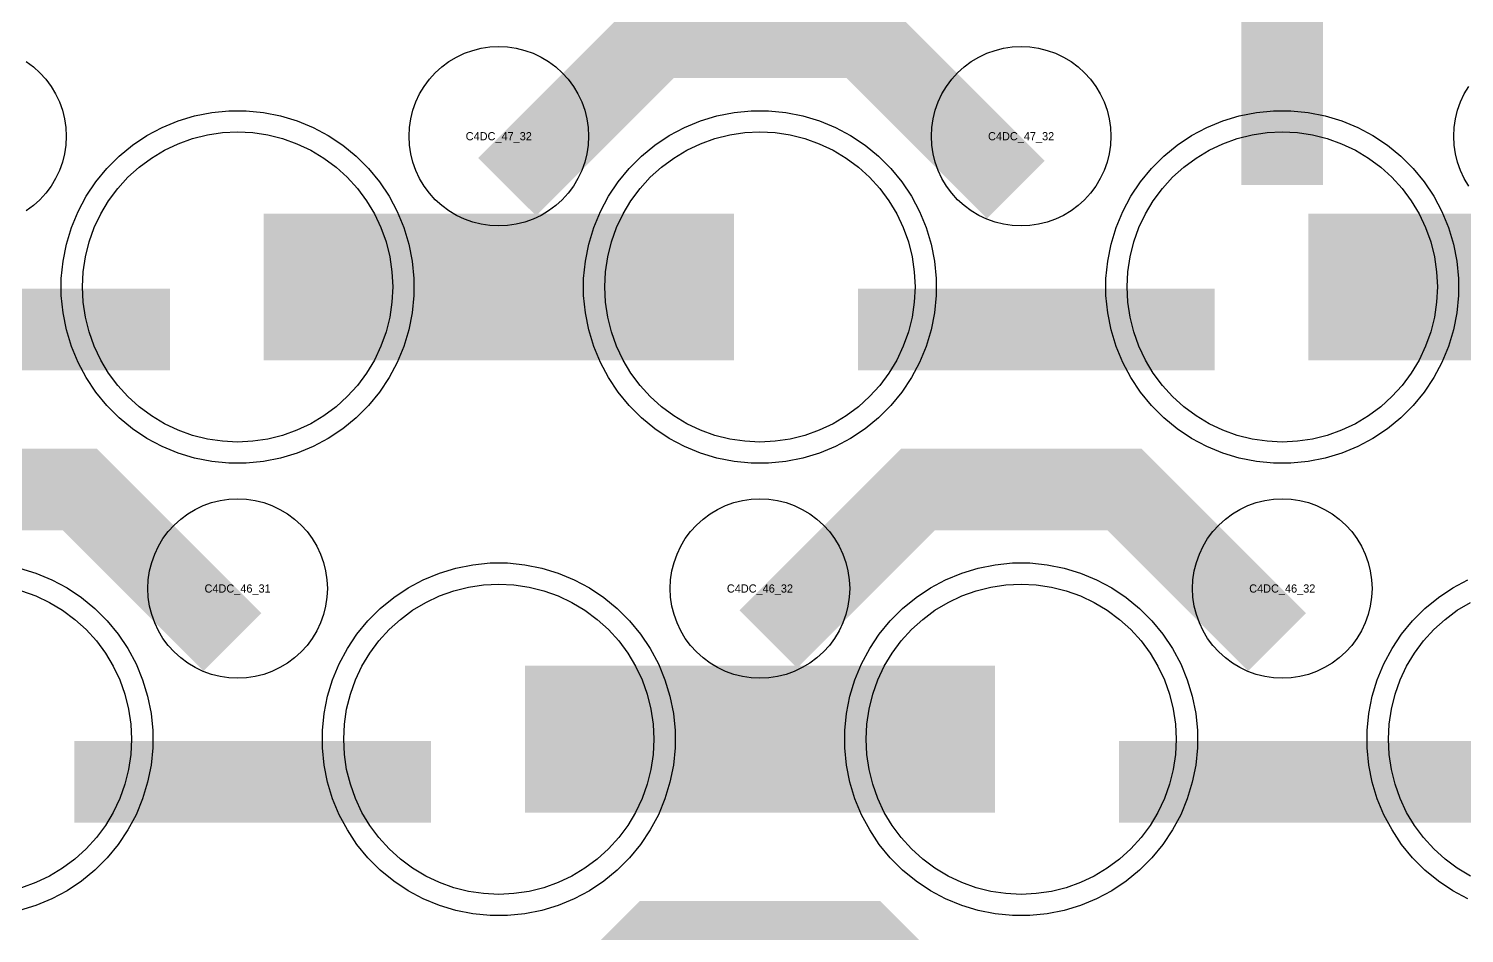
# Model space of a CAD drawing. Extents: x -11880 to 11880, y -14992 to 14992.
# Drawn here: x -1904 to -1464.2, y -8525.1 to -8247.9 of the extents above; entities that cross this region are included whole.
import ezdxf
from ezdxf.enums import TextEntityAlignment as Align

# ---------------------------------------------------------------- set-up
doc = ezdxf.new("R2010")
doc.units = 0
doc.header["$MEASUREMENT"] = 0
for name, color, linetype in [('GDS_775_DT_237', 138, 'CONTINUOUS'), ('RDL1_FS', 34, 'CONTINUOUS'), ('RDL_BS', 160, 'CONTINUOUS')]:
    doc.layers.add(name, color=color, linetype=linetype)

msp = doc.modelspace()

# ---------------------------------------------------------------- linework, layer by layer
at = {"layer": 'RDL1_FS', "color": 240, "true_color": 0xed1f24}
for points in [[(-1840, -8374.564), (-1844.657, -8374.335), (-1849.268, -8373.651), (-1853.791, -8372.519), (-1858.181, -8370.947), (-1862.395, -8368.955), (-1866.395, -8366.557), (-1870.14, -8363.779), (-1873.594, -8360.649), (-1876.724, -8357.195), (-1879.502, -8353.45), (-1881.9, -8349.45), (-1883.892, -8345.236), (-1885.464, -8340.846), (-1886.596, -8336.323), (-1887.28, -8331.712), (-1887.509, -8327.055), (-1887.28, -8322.398), (-1886.596, -8317.787), (-1885.464, -8313.264), (-1883.892, -8308.874), (-1881.9, -8304.66), (-1879.502, -8300.66), (-1876.724, -8296.915), (-1873.594, -8293.461), (-1870.14, -8290.331), (-1866.395, -8287.553), (-1862.395, -8285.155), (-1858.181, -8283.163), (-1853.791, -8281.591), (-1849.268, -8280.459), (-1844.657, -8279.775), (-1840, -8279.546), (-1835.343, -8279.775), (-1830.732, -8280.459), (-1826.209, -8281.591), (-1821.819, -8283.163), (-1817.605, -8285.155), (-1813.605, -8287.553), (-1809.86, -8290.331), (-1806.406, -8293.461), (-1803.276, -8296.915), (-1800.498, -8300.66), (-1798.1, -8304.66), (-1796.108, -8308.874), (-1794.536, -8313.264), (-1793.404, -8317.787), (-1792.72, -8322.398), (-1792.491, -8327.055), (-1792.72, -8331.712), (-1793.404, -8336.323), (-1794.536, -8340.846), (-1796.108, -8345.236), (-1798.1, -8349.45), (-1800.498, -8353.45), (-1803.276, -8357.195), (-1806.406, -8360.649), (-1809.86, -8363.779), (-1813.605, -8366.557), (-1817.605, -8368.955), (-1821.819, -8370.947), (-1826.209, -8372.519), (-1830.732, -8373.651), (-1835.343, -8374.335)], [(-1680, -8374.564), (-1684.657, -8374.335), (-1689.268, -8373.651), (-1693.791, -8372.519), (-1698.181, -8370.947), (-1702.395, -8368.955), (-1706.395, -8366.557), (-1710.14, -8363.779), (-1713.594, -8360.649), (-1716.724, -8357.195), (-1719.502, -8353.45), (-1721.9, -8349.45), (-1723.892, -8345.236), (-1725.464, -8340.846), (-1726.596, -8336.323), (-1727.28, -8331.712), (-1727.509, -8327.055), (-1727.28, -8322.398), (-1726.596, -8317.787), (-1725.464, -8313.264), (-1723.892, -8308.874), (-1721.9, -8304.66), (-1719.502, -8300.66), (-1716.724, -8296.915), (-1713.594, -8293.461), (-1710.14, -8290.331), (-1706.395, -8287.553), (-1702.395, -8285.155), (-1698.181, -8283.163), (-1693.791, -8281.591), (-1689.268, -8280.459), (-1684.657, -8279.775), (-1680, -8279.546), (-1675.343, -8279.775), (-1670.732, -8280.459), (-1666.209, -8281.591), (-1661.819, -8283.163), (-1657.605, -8285.155), (-1653.605, -8287.553), (-1649.86, -8290.331), (-1646.406, -8293.461), (-1643.276, -8296.915), (-1640.498, -8300.66), (-1638.1, -8304.66), (-1636.108, -8308.874), (-1634.536, -8313.264), (-1633.404, -8317.787), (-1632.72, -8322.398), (-1632.491, -8327.055), (-1632.72, -8331.712), (-1633.404, -8336.323), (-1634.536, -8340.846), (-1636.108, -8345.236), (-1638.1, -8349.45), (-1640.498, -8353.45), (-1643.276, -8357.195), (-1646.406, -8360.649), (-1649.86, -8363.779), (-1653.605, -8366.557), (-1657.605, -8368.955), (-1661.819, -8370.947), (-1666.209, -8372.519), (-1670.732, -8373.651), (-1675.343, -8374.335)], [(-1520, -8374.564), (-1524.657, -8374.335), (-1529.268, -8373.651), (-1533.791, -8372.519), (-1538.181, -8370.947), (-1542.395, -8368.955), (-1546.395, -8366.557), (-1550.14, -8363.779), (-1553.594, -8360.649), (-1556.724, -8357.195), (-1559.502, -8353.45), (-1561.9, -8349.45), (-1563.892, -8345.236), (-1565.464, -8340.846), (-1566.596, -8336.323), (-1567.28, -8331.712), (-1567.509, -8327.055), (-1567.28, -8322.398), (-1566.596, -8317.787), (-1565.464, -8313.264), (-1563.892, -8308.874), (-1561.9, -8304.66), (-1559.502, -8300.66), (-1556.724, -8296.915), (-1553.594, -8293.461), (-1550.14, -8290.331), (-1546.395, -8287.553), (-1542.395, -8285.155), (-1538.181, -8283.163), (-1533.791, -8281.591), (-1529.268, -8280.459), (-1524.657, -8279.775), (-1520, -8279.546), (-1515.343, -8279.775), (-1510.732, -8280.459), (-1506.209, -8281.591), (-1501.819, -8283.163), (-1497.605, -8285.155), (-1493.605, -8287.553), (-1489.86, -8290.331), (-1486.406, -8293.461), (-1483.276, -8296.915), (-1480.498, -8300.66), (-1478.1, -8304.66), (-1476.108, -8308.874), (-1474.536, -8313.264), (-1473.404, -8317.787), (-1472.72, -8322.398), (-1472.491, -8327.055), (-1472.72, -8331.712), (-1473.404, -8336.323), (-1474.536, -8340.846), (-1476.108, -8345.236), (-1478.1, -8349.45), (-1480.498, -8353.45), (-1483.276, -8357.195), (-1486.406, -8360.649), (-1489.86, -8363.779), (-1493.605, -8366.557), (-1497.605, -8368.955), (-1501.819, -8370.947), (-1506.209, -8372.519), (-1510.732, -8373.651), (-1515.343, -8374.335)]]:
    msp.add_lwpolyline(points, close=True, dxfattribs=at)
for points in [[(-1831.998, -8327.055, 45, 45, 0), (-1759.998, -8327.055, 45, 45, 0)], [(-1759.998, -8327.055, 45, 45, 0), (-1687.998, -8327.055, 45, 45, 0)], [(-1511.998, -8327.055, 45, 45, 0), (-1439.998, -8327.055, 45, 45, 0)]]:
    msp.add_lwpolyline(points, format="xyseb", dxfattribs=at)
at = {"layer": 'RDL1_FS'}
for points in [[(-1906.209, -8420.151), (-1901.819, -8421.723), (-1897.605, -8423.715), (-1893.605, -8426.113), (-1889.86, -8428.891), (-1886.406, -8432.021), (-1883.276, -8435.475), (-1880.498, -8439.22), (-1878.1, -8443.22), (-1876.108, -8447.434), (-1874.536, -8451.824), (-1873.404, -8456.347), (-1872.72, -8460.958), (-1872.491, -8465.615), (-1872.72, -8470.272), (-1873.404, -8474.883), (-1874.536, -8479.406), (-1876.108, -8483.796), (-1878.1, -8488.01), (-1880.498, -8492.01), (-1883.276, -8495.755), (-1886.406, -8499.209), (-1889.86, -8502.339), (-1893.605, -8505.117), (-1897.605, -8507.515), (-1901.819, -8509.507), (-1906.209, -8511.079)], [(-1462.395, -8507.515), (-1466.395, -8505.117), (-1470.14, -8502.339), (-1473.594, -8499.209), (-1476.724, -8495.755), (-1479.502, -8492.01), (-1481.9, -8488.01), (-1483.892, -8483.796), (-1485.464, -8479.406), (-1486.596, -8474.883), (-1487.28, -8470.272), (-1487.509, -8465.615), (-1487.28, -8460.958), (-1486.596, -8456.347), (-1485.464, -8451.824), (-1483.892, -8447.434), (-1481.9, -8443.22), (-1479.502, -8439.22), (-1476.724, -8435.475), (-1473.594, -8432.021), (-1470.14, -8428.891), (-1466.395, -8426.113), (-1462.395, -8423.715)]]:
    msp.add_lwpolyline(points, dxfattribs=at)
for points in [[(-1760, -8513.124), (-1764.657, -8512.895), (-1769.268, -8512.211), (-1773.791, -8511.079), (-1778.181, -8509.507), (-1782.395, -8507.515), (-1786.395, -8505.117), (-1790.14, -8502.339), (-1793.594, -8499.209), (-1796.724, -8495.755), (-1799.502, -8492.01), (-1801.9, -8488.01), (-1803.892, -8483.796), (-1805.464, -8479.406), (-1806.596, -8474.883), (-1807.28, -8470.272), (-1807.509, -8465.615), (-1807.28, -8460.958), (-1806.596, -8456.347), (-1805.464, -8451.824), (-1803.892, -8447.434), (-1801.9, -8443.22), (-1799.502, -8439.22), (-1796.724, -8435.475), (-1793.594, -8432.021), (-1790.14, -8428.891), (-1786.395, -8426.113), (-1782.395, -8423.715), (-1778.181, -8421.723), (-1773.791, -8420.151), (-1769.268, -8419.019), (-1764.657, -8418.335), (-1760, -8418.106), (-1755.343, -8418.335), (-1750.732, -8419.019), (-1746.209, -8420.151), (-1741.819, -8421.723), (-1737.605, -8423.715), (-1733.605, -8426.113), (-1729.86, -8428.891), (-1726.406, -8432.021), (-1723.276, -8435.475), (-1720.498, -8439.22), (-1718.1, -8443.22), (-1716.108, -8447.434), (-1714.536, -8451.824), (-1713.404, -8456.347), (-1712.72, -8460.958), (-1712.491, -8465.615), (-1712.72, -8470.272), (-1713.404, -8474.883), (-1714.536, -8479.406), (-1716.108, -8483.796), (-1718.1, -8488.01), (-1720.498, -8492.01), (-1723.276, -8495.755), (-1726.406, -8499.209), (-1729.86, -8502.339), (-1733.605, -8505.117), (-1737.605, -8507.515), (-1741.819, -8509.507), (-1746.209, -8511.079), (-1750.732, -8512.211), (-1755.343, -8512.895)], [(-1600, -8513.124), (-1604.657, -8512.895), (-1609.268, -8512.211), (-1613.791, -8511.079), (-1618.181, -8509.507), (-1622.395, -8507.515), (-1626.395, -8505.117), (-1630.14, -8502.339), (-1633.594, -8499.209), (-1636.724, -8495.755), (-1639.502, -8492.01), (-1641.9, -8488.01), (-1643.892, -8483.796), (-1645.464, -8479.406), (-1646.596, -8474.883), (-1647.28, -8470.272), (-1647.509, -8465.615), (-1647.28, -8460.958), (-1646.596, -8456.347), (-1645.464, -8451.824), (-1643.892, -8447.434), (-1641.9, -8443.22), (-1639.502, -8439.22), (-1636.724, -8435.475), (-1633.594, -8432.021), (-1630.14, -8428.891), (-1626.395, -8426.113), (-1622.395, -8423.715), (-1618.181, -8421.723), (-1613.791, -8420.151), (-1609.268, -8419.019), (-1604.657, -8418.335), (-1600, -8418.106), (-1595.343, -8418.335), (-1590.732, -8419.019), (-1586.209, -8420.151), (-1581.819, -8421.723), (-1577.605, -8423.715), (-1573.605, -8426.113), (-1569.86, -8428.891), (-1566.406, -8432.021), (-1563.276, -8435.475), (-1560.498, -8439.22), (-1558.1, -8443.22), (-1556.108, -8447.434), (-1554.536, -8451.824), (-1553.404, -8456.347), (-1552.72, -8460.958), (-1552.491, -8465.615), (-1552.72, -8470.272), (-1553.404, -8474.883), (-1554.536, -8479.406), (-1556.108, -8483.796), (-1558.1, -8488.01), (-1560.498, -8492.01), (-1563.276, -8495.755), (-1566.406, -8499.209), (-1569.86, -8502.339), (-1573.605, -8505.117), (-1577.605, -8507.515), (-1581.819, -8509.507), (-1586.209, -8511.079), (-1590.732, -8512.211), (-1595.343, -8512.895)]]:
    msp.add_lwpolyline(points, close=True, dxfattribs=at)
for points in [[(-1751.998, -8465.615, 45, 45, 0), (-1679.998, -8465.615, 45, 45, 0)], [(-1679.998, -8465.615, 45, 45, 0), (-1607.998, -8465.615, 45, 45, 0)]]:
    msp.add_lwpolyline(points, format="xyseb", dxfattribs=at)
at = {"layer": 'RDL_BS', "color": 240, "true_color": 0xed1f24}
for points in [[(-1520, -8295.775, 25, 25, 0), (-1520, -8188.998, 25, 25, 0)], [(-1969.984, -8340.068, 25, 25, 0), (-1860.719, -8340.068, 25, 25, 0)], [(-1649.984, -8340.068, 25, 25, 0), (-1540.719, -8340.068, 25, 25, 0)]]:
    msp.add_lwpolyline(points, format="xyseb", dxfattribs=at)
at = {"layer": 'RDL_BS'}
for points in [[(-1520, -8219.467, 25, 25, 0), (-1520, -8265.087, 25, 25, 0)], [(-1757.438, -8296.369, 25, 25, 0), (-1711.623, -8250.554, 25, 25, 0), (-1678.07, -8250.554, 25, 25, 0)], [(-1601.599, -8297.268, 25, 25, 0), (-1648.313, -8250.554, 25, 25, 0), (-1678.071, -8250.554, 25, 25, 0)], [(-1841.599, -8435.828, 25, 25, 0), (-1888.313, -8389.114, 25, 25, 0), (-1918.071, -8389.114, 25, 25, 0)], [(-1677.438, -8434.929, 25, 25, 0), (-1631.623, -8389.114, 25, 25, 0), (-1598.07, -8389.114, 25, 25, 0)], [(-1521.599, -8435.828, 25, 25, 0), (-1568.313, -8389.114, 25, 25, 0), (-1598.071, -8389.114, 25, 25, 0)], [(-1889.984, -8478.628, 25, 25, 0), (-1780.719, -8478.628, 25, 25, 0)], [(-1569.984, -8478.628, 25, 25, 0), (-1460.719, -8478.628, 25, 25, 0)], [(-1757.438, -8573.494, 25, 25, 0), (-1711.623, -8527.679, 25, 25, 0), (-1678.07, -8527.679, 25, 25, 0)], [(-1601.599, -8574.393, 25, 25, 0), (-1648.313, -8527.679, 25, 25, 0), (-1678.071, -8527.679, 25, 25, 0)]]:
    msp.add_lwpolyline(points, format="xyseb", dxfattribs=at)
for points in [[(-1760, -8308.361), (-1762.693, -8308.229), (-1765.365, -8307.833), (-1767.984, -8307.176), (-1770.519, -8306.269), (-1772.956, -8305.117), (-1775.28, -8303.724), (-1777.443, -8302.121), (-1779.442, -8300.309), (-1781.254, -8298.31), (-1782.857, -8296.147), (-1784.25, -8293.823), (-1785.402, -8291.386), (-1786.309, -8288.851), (-1786.966, -8286.232), (-1787.362, -8283.56), (-1787.494, -8280.867), (-1787.362, -8278.174), (-1786.966, -8275.502), (-1786.309, -8272.883), (-1785.402, -8270.348), (-1784.25, -8267.911), (-1782.857, -8265.587), (-1781.254, -8263.424), (-1779.442, -8261.425), (-1777.443, -8259.613), (-1775.28, -8258.01), (-1772.956, -8256.617), (-1770.519, -8255.465), (-1767.984, -8254.558), (-1765.365, -8253.901), (-1762.693, -8253.505), (-1760, -8253.373), (-1757.307, -8253.505), (-1754.635, -8253.901), (-1752.016, -8254.558), (-1749.481, -8255.465), (-1747.044, -8256.617), (-1744.72, -8258.01), (-1742.557, -8259.613), (-1740.558, -8261.425), (-1738.746, -8263.424), (-1737.143, -8265.587), (-1735.75, -8267.911), (-1734.598, -8270.348), (-1733.691, -8272.883), (-1733.034, -8275.502), (-1732.638, -8278.174), (-1732.506, -8280.867), (-1732.638, -8283.56), (-1733.034, -8286.232), (-1733.691, -8288.851), (-1734.598, -8291.386), (-1735.75, -8293.823), (-1737.143, -8296.147), (-1738.746, -8298.31), (-1740.558, -8300.309), (-1742.557, -8302.121), (-1744.72, -8303.724), (-1747.044, -8305.117), (-1749.481, -8306.269), (-1752.016, -8307.176), (-1754.635, -8307.833), (-1757.307, -8308.229)], [(-1600, -8308.361), (-1602.693, -8308.229), (-1605.365, -8307.833), (-1607.984, -8307.176), (-1610.519, -8306.269), (-1612.956, -8305.117), (-1615.28, -8303.724), (-1617.443, -8302.121), (-1619.442, -8300.309), (-1621.254, -8298.31), (-1622.857, -8296.147), (-1624.25, -8293.823), (-1625.402, -8291.386), (-1626.309, -8288.851), (-1626.966, -8286.232), (-1627.362, -8283.56), (-1627.494, -8280.867), (-1627.362, -8278.174), (-1626.966, -8275.502), (-1626.309, -8272.883), (-1625.402, -8270.348), (-1624.25, -8267.911), (-1622.857, -8265.587), (-1621.254, -8263.424), (-1619.442, -8261.425), (-1617.443, -8259.613), (-1615.28, -8258.01), (-1612.956, -8256.617), (-1610.519, -8255.465), (-1607.984, -8254.558), (-1605.365, -8253.901), (-1602.693, -8253.505), (-1600, -8253.373), (-1597.307, -8253.505), (-1594.635, -8253.901), (-1592.016, -8254.558), (-1589.481, -8255.465), (-1587.044, -8256.617), (-1584.72, -8258.01), (-1582.557, -8259.613), (-1580.558, -8261.425), (-1578.746, -8263.424), (-1577.143, -8265.587), (-1575.75, -8267.911), (-1574.598, -8270.348), (-1573.691, -8272.883), (-1573.034, -8275.502), (-1572.638, -8278.174), (-1572.506, -8280.867), (-1572.638, -8283.56), (-1573.034, -8286.232), (-1573.691, -8288.851), (-1574.598, -8291.386), (-1575.75, -8293.823), (-1577.143, -8296.147), (-1578.746, -8298.31), (-1580.558, -8300.309), (-1582.557, -8302.121), (-1584.72, -8303.724), (-1587.044, -8305.117), (-1589.481, -8306.269), (-1592.016, -8307.176), (-1594.635, -8307.833), (-1597.307, -8308.229)], [(-1840, -8446.921), (-1842.693, -8446.789), (-1845.365, -8446.393), (-1847.984, -8445.736), (-1850.519, -8444.829), (-1852.956, -8443.677), (-1855.28, -8442.284), (-1857.443, -8440.681), (-1859.442, -8438.869), (-1861.254, -8436.87), (-1862.857, -8434.707), (-1864.25, -8432.383), (-1865.402, -8429.946), (-1866.309, -8427.411), (-1866.966, -8424.792), (-1867.362, -8422.12), (-1867.494, -8419.427), (-1867.362, -8416.734), (-1866.966, -8414.062), (-1866.309, -8411.443), (-1865.402, -8408.908), (-1864.25, -8406.471), (-1862.857, -8404.147), (-1861.254, -8401.984), (-1859.442, -8399.985), (-1857.443, -8398.173), (-1855.28, -8396.57), (-1852.956, -8395.177), (-1850.519, -8394.025), (-1847.984, -8393.118), (-1845.365, -8392.461), (-1842.693, -8392.065), (-1840, -8391.933), (-1837.307, -8392.065), (-1834.635, -8392.461), (-1832.016, -8393.118), (-1829.481, -8394.025), (-1827.044, -8395.177), (-1824.72, -8396.57), (-1822.557, -8398.173), (-1820.558, -8399.985), (-1818.746, -8401.984), (-1817.143, -8404.147), (-1815.75, -8406.471), (-1814.598, -8408.908), (-1813.691, -8411.443), (-1813.034, -8414.062), (-1812.638, -8416.734), (-1812.506, -8419.427), (-1812.638, -8422.12), (-1813.034, -8424.792), (-1813.691, -8427.411), (-1814.598, -8429.946), (-1815.75, -8432.383), (-1817.143, -8434.707), (-1818.746, -8436.87), (-1820.558, -8438.869), (-1822.557, -8440.681), (-1824.72, -8442.284), (-1827.044, -8443.677), (-1829.481, -8444.829), (-1832.016, -8445.736), (-1834.635, -8446.393), (-1837.307, -8446.789)], [(-1680, -8446.921), (-1682.693, -8446.789), (-1685.365, -8446.393), (-1687.984, -8445.736), (-1690.519, -8444.829), (-1692.956, -8443.677), (-1695.28, -8442.284), (-1697.443, -8440.681), (-1699.442, -8438.869), (-1701.254, -8436.87), (-1702.857, -8434.707), (-1704.25, -8432.383), (-1705.402, -8429.946), (-1706.309, -8427.411), (-1706.966, -8424.792), (-1707.362, -8422.12), (-1707.494, -8419.427), (-1707.362, -8416.734), (-1706.966, -8414.062), (-1706.309, -8411.443), (-1705.402, -8408.908), (-1704.25, -8406.471), (-1702.857, -8404.147), (-1701.254, -8401.984), (-1699.442, -8399.985), (-1697.443, -8398.173), (-1695.28, -8396.57), (-1692.956, -8395.177), (-1690.519, -8394.025), (-1687.984, -8393.118), (-1685.365, -8392.461), (-1682.693, -8392.065), (-1680, -8391.933), (-1677.307, -8392.065), (-1674.635, -8392.461), (-1672.016, -8393.118), (-1669.481, -8394.025), (-1667.044, -8395.177), (-1664.72, -8396.57), (-1662.557, -8398.173), (-1660.558, -8399.985), (-1658.746, -8401.984), (-1657.143, -8404.147), (-1655.75, -8406.471), (-1654.598, -8408.908), (-1653.691, -8411.443), (-1653.034, -8414.062), (-1652.638, -8416.734), (-1652.506, -8419.427), (-1652.638, -8422.12), (-1653.034, -8424.792), (-1653.691, -8427.411), (-1654.598, -8429.946), (-1655.75, -8432.383), (-1657.143, -8434.707), (-1658.746, -8436.87), (-1660.558, -8438.869), (-1662.557, -8440.681), (-1664.72, -8442.284), (-1667.044, -8443.677), (-1669.481, -8444.829), (-1672.016, -8445.736), (-1674.635, -8446.393), (-1677.307, -8446.789)], [(-1520, -8446.921), (-1522.693, -8446.789), (-1525.365, -8446.393), (-1527.984, -8445.736), (-1530.519, -8444.829), (-1532.956, -8443.677), (-1535.28, -8442.284), (-1537.443, -8440.681), (-1539.442, -8438.869), (-1541.254, -8436.87), (-1542.857, -8434.707), (-1544.25, -8432.383), (-1545.402, -8429.946), (-1546.309, -8427.411), (-1546.966, -8424.792), (-1547.362, -8422.12), (-1547.494, -8419.427), (-1547.362, -8416.734), (-1546.966, -8414.062), (-1546.309, -8411.443), (-1545.402, -8408.908), (-1544.25, -8406.471), (-1542.857, -8404.147), (-1541.254, -8401.984), (-1539.442, -8399.985), (-1537.443, -8398.173), (-1535.28, -8396.57), (-1532.956, -8395.177), (-1530.519, -8394.025), (-1527.984, -8393.118), (-1525.365, -8392.461), (-1522.693, -8392.065), (-1520, -8391.933), (-1517.307, -8392.065), (-1514.635, -8392.461), (-1512.016, -8393.118), (-1509.481, -8394.025), (-1507.044, -8395.177), (-1504.72, -8396.57), (-1502.557, -8398.173), (-1500.558, -8399.985), (-1498.746, -8401.984), (-1497.143, -8404.147), (-1495.75, -8406.471), (-1494.598, -8408.908), (-1493.691, -8411.443), (-1493.034, -8414.062), (-1492.638, -8416.734), (-1492.506, -8419.427), (-1492.638, -8422.12), (-1493.034, -8424.792), (-1493.691, -8427.411), (-1494.598, -8429.946), (-1495.75, -8432.383), (-1497.143, -8434.707), (-1498.746, -8436.87), (-1500.558, -8438.869), (-1502.557, -8440.681), (-1504.72, -8442.284), (-1507.044, -8443.677), (-1509.481, -8444.829), (-1512.016, -8445.736), (-1514.635, -8446.393), (-1517.307, -8446.789)], [(-1762.644, -8519.615), (-1767.938, -8519.098), (-1773.165, -8518.052), (-1778.205, -8516.521), (-1783.115, -8514.49), (-1787.777, -8511.998), (-1792.191, -8509.051), (-1796.292, -8505.689), (-1800.074, -8501.907), (-1803.436, -8497.806), (-1806.383, -8493.392), (-1808.875, -8488.73), (-1810.906, -8483.82), (-1812.437, -8478.78), (-1813.483, -8473.553), (-1814, -8468.259), (-1814, -8462.971), (-1813.483, -8457.677), (-1812.437, -8452.45), (-1810.906, -8447.41), (-1808.875, -8442.5), (-1806.383, -8437.838), (-1803.436, -8433.424), (-1800.074, -8429.323), (-1796.292, -8425.541), (-1792.191, -8422.179), (-1787.777, -8419.232), (-1783.115, -8416.74), (-1778.205, -8414.709), (-1773.165, -8413.178), (-1767.938, -8412.132), (-1762.644, -8411.615), (-1757.356, -8411.615), (-1752.062, -8412.132), (-1746.835, -8413.178), (-1741.795, -8414.709), (-1736.885, -8416.74), (-1732.223, -8419.232), (-1727.809, -8422.179), (-1723.708, -8425.541), (-1719.926, -8429.323), (-1716.564, -8433.424), (-1713.617, -8437.838), (-1711.125, -8442.5), (-1709.094, -8447.41), (-1707.563, -8452.45), (-1706.517, -8457.677), (-1706, -8462.971), (-1706, -8468.259), (-1706.517, -8473.553), (-1707.563, -8478.78), (-1709.094, -8483.82), (-1711.125, -8488.73), (-1713.617, -8493.392), (-1716.564, -8497.806), (-1719.926, -8501.907), (-1723.708, -8505.689), (-1727.809, -8509.051), (-1732.223, -8511.998), (-1736.885, -8514.49), (-1741.795, -8516.521), (-1746.835, -8518.052), (-1752.062, -8519.098), (-1757.356, -8519.615)], [(-1602.644, -8519.615), (-1607.938, -8519.098), (-1613.165, -8518.052), (-1618.205, -8516.521), (-1623.115, -8514.49), (-1627.777, -8511.998), (-1632.191, -8509.051), (-1636.292, -8505.689), (-1640.074, -8501.907), (-1643.436, -8497.806), (-1646.383, -8493.392), (-1648.875, -8488.73), (-1650.906, -8483.82), (-1652.437, -8478.78), (-1653.483, -8473.553), (-1654, -8468.259), (-1654, -8462.971), (-1653.483, -8457.677), (-1652.437, -8452.45), (-1650.906, -8447.41), (-1648.875, -8442.5), (-1646.383, -8437.838), (-1643.436, -8433.424), (-1640.074, -8429.323), (-1636.292, -8425.541), (-1632.191, -8422.179), (-1627.777, -8419.232), (-1623.115, -8416.74), (-1618.205, -8414.709), (-1613.165, -8413.178), (-1607.938, -8412.132), (-1602.644, -8411.615), (-1597.356, -8411.615), (-1592.062, -8412.132), (-1586.835, -8413.178), (-1581.795, -8414.709), (-1576.885, -8416.74), (-1572.223, -8419.232), (-1567.809, -8422.179), (-1563.708, -8425.541), (-1559.926, -8429.323), (-1556.564, -8433.424), (-1553.617, -8437.838), (-1551.125, -8442.5), (-1549.094, -8447.41), (-1547.563, -8452.45), (-1546.517, -8457.677), (-1546, -8462.971), (-1546, -8468.259), (-1546.517, -8473.553), (-1547.563, -8478.78), (-1549.094, -8483.82), (-1551.125, -8488.73), (-1553.617, -8493.392), (-1556.564, -8497.806), (-1559.926, -8501.907), (-1563.708, -8505.689), (-1567.809, -8509.051), (-1572.223, -8511.998), (-1576.885, -8514.49), (-1581.795, -8516.521), (-1586.835, -8518.052), (-1592.062, -8519.098), (-1597.356, -8519.615)]]:
    msp.add_lwpolyline(points, close=True, dxfattribs=at)
for points in [[(-1904.72, -8258.01), (-1902.557, -8259.613), (-1900.558, -8261.425), (-1898.746, -8263.424), (-1897.143, -8265.587), (-1895.75, -8267.911), (-1894.598, -8270.348), (-1893.691, -8272.883), (-1893.034, -8275.502), (-1892.638, -8278.174), (-1892.506, -8280.867), (-1892.638, -8283.56), (-1893.034, -8286.232), (-1893.691, -8288.851), (-1894.598, -8291.386), (-1895.75, -8293.823), (-1897.143, -8296.147), (-1898.746, -8298.31), (-1900.558, -8300.309), (-1902.557, -8302.121), (-1904.72, -8303.724)], [(-1462.857, -8296.147), (-1464.25, -8293.823), (-1465.402, -8291.386), (-1466.309, -8288.851), (-1466.966, -8286.232), (-1467.362, -8283.56), (-1467.494, -8280.867), (-1467.362, -8278.174), (-1466.966, -8275.502), (-1466.309, -8272.883), (-1465.402, -8270.348), (-1464.25, -8267.911), (-1462.857, -8265.587)], [(-1906.835, -8413.178), (-1901.795, -8414.709), (-1896.885, -8416.74), (-1892.223, -8419.232), (-1887.809, -8422.179), (-1883.708, -8425.541), (-1879.926, -8429.323), (-1876.564, -8433.424), (-1873.617, -8437.838), (-1871.125, -8442.5), (-1869.094, -8447.41), (-1867.563, -8452.45), (-1866.517, -8457.677), (-1866, -8462.971), (-1866, -8468.259), (-1866.517, -8473.553), (-1867.563, -8478.78), (-1869.094, -8483.82), (-1871.125, -8488.73), (-1873.617, -8493.392), (-1876.564, -8497.806), (-1879.926, -8501.907), (-1883.708, -8505.689), (-1887.809, -8509.051), (-1892.223, -8511.998), (-1896.885, -8514.49), (-1901.795, -8516.521), (-1906.835, -8518.052)], [(-1463.115, -8514.49), (-1467.777, -8511.998), (-1472.191, -8509.051), (-1476.292, -8505.689), (-1480.074, -8501.907), (-1483.436, -8497.806), (-1486.383, -8493.392), (-1488.875, -8488.73), (-1490.906, -8483.82), (-1492.437, -8478.78), (-1493.483, -8473.553), (-1494, -8468.259), (-1494, -8462.971), (-1493.483, -8457.677), (-1492.437, -8452.45), (-1490.906, -8447.41), (-1488.875, -8442.5), (-1486.383, -8437.838), (-1483.436, -8433.424), (-1480.074, -8429.323), (-1476.292, -8425.541), (-1472.191, -8422.179), (-1467.777, -8419.232), (-1463.115, -8416.74)]]:
    msp.add_lwpolyline(points, dxfattribs=at)
at = {"layer": 'RDL_BS', "color": 240, "true_color": 0xed1f24}
for points in [[(-1842.644, -8381.055), (-1847.938, -8380.538), (-1853.165, -8379.492), (-1858.205, -8377.961), (-1863.115, -8375.93), (-1867.777, -8373.438), (-1872.191, -8370.491), (-1876.292, -8367.129), (-1880.074, -8363.347), (-1883.436, -8359.246), (-1886.383, -8354.832), (-1888.875, -8350.17), (-1890.906, -8345.26), (-1892.437, -8340.22), (-1893.483, -8334.993), (-1894, -8329.699), (-1894, -8324.411), (-1893.483, -8319.117), (-1892.437, -8313.89), (-1890.906, -8308.85), (-1888.875, -8303.94), (-1886.383, -8299.278), (-1883.436, -8294.864), (-1880.074, -8290.763), (-1876.292, -8286.981), (-1872.191, -8283.619), (-1867.777, -8280.672), (-1863.115, -8278.18), (-1858.205, -8276.149), (-1853.165, -8274.618), (-1847.938, -8273.572), (-1842.644, -8273.055), (-1837.356, -8273.055), (-1832.062, -8273.572), (-1826.835, -8274.618), (-1821.795, -8276.149), (-1816.885, -8278.18), (-1812.223, -8280.672), (-1807.809, -8283.619), (-1803.708, -8286.981), (-1799.926, -8290.763), (-1796.564, -8294.864), (-1793.617, -8299.278), (-1791.125, -8303.94), (-1789.094, -8308.85), (-1787.563, -8313.89), (-1786.517, -8319.117), (-1786, -8324.411), (-1786, -8329.699), (-1786.517, -8334.993), (-1787.563, -8340.22), (-1789.094, -8345.26), (-1791.125, -8350.17), (-1793.617, -8354.832), (-1796.564, -8359.246), (-1799.926, -8363.347), (-1803.708, -8367.129), (-1807.809, -8370.491), (-1812.223, -8373.438), (-1816.885, -8375.93), (-1821.795, -8377.961), (-1826.835, -8379.492), (-1832.062, -8380.538), (-1837.356, -8381.055)], [(-1682.644, -8381.055), (-1687.938, -8380.538), (-1693.165, -8379.492), (-1698.205, -8377.961), (-1703.115, -8375.93), (-1707.777, -8373.438), (-1712.191, -8370.491), (-1716.292, -8367.129), (-1720.074, -8363.347), (-1723.436, -8359.246), (-1726.383, -8354.832), (-1728.875, -8350.17), (-1730.906, -8345.26), (-1732.437, -8340.22), (-1733.483, -8334.993), (-1734, -8329.699), (-1734, -8324.411), (-1733.483, -8319.117), (-1732.437, -8313.89), (-1730.906, -8308.85), (-1728.875, -8303.94), (-1726.383, -8299.278), (-1723.436, -8294.864), (-1720.074, -8290.763), (-1716.292, -8286.981), (-1712.191, -8283.619), (-1707.777, -8280.672), (-1703.115, -8278.18), (-1698.205, -8276.149), (-1693.165, -8274.618), (-1687.938, -8273.572), (-1682.644, -8273.055), (-1677.356, -8273.055), (-1672.062, -8273.572), (-1666.835, -8274.618), (-1661.795, -8276.149), (-1656.885, -8278.18), (-1652.223, -8280.672), (-1647.809, -8283.619), (-1643.708, -8286.981), (-1639.926, -8290.763), (-1636.564, -8294.864), (-1633.617, -8299.278), (-1631.125, -8303.94), (-1629.094, -8308.85), (-1627.563, -8313.89), (-1626.517, -8319.117), (-1626, -8324.411), (-1626, -8329.699), (-1626.517, -8334.993), (-1627.563, -8340.22), (-1629.094, -8345.26), (-1631.125, -8350.17), (-1633.617, -8354.832), (-1636.564, -8359.246), (-1639.926, -8363.347), (-1643.708, -8367.129), (-1647.809, -8370.491), (-1652.223, -8373.438), (-1656.885, -8375.93), (-1661.795, -8377.961), (-1666.835, -8379.492), (-1672.062, -8380.538), (-1677.356, -8381.055)], [(-1522.644, -8381.055), (-1527.938, -8380.538), (-1533.165, -8379.492), (-1538.205, -8377.961), (-1543.115, -8375.93), (-1547.777, -8373.438), (-1552.191, -8370.491), (-1556.292, -8367.129), (-1560.074, -8363.347), (-1563.436, -8359.246), (-1566.383, -8354.832), (-1568.875, -8350.17), (-1570.906, -8345.26), (-1572.437, -8340.22), (-1573.483, -8334.993), (-1574, -8329.699), (-1574, -8324.411), (-1573.483, -8319.117), (-1572.437, -8313.89), (-1570.906, -8308.85), (-1568.875, -8303.94), (-1566.383, -8299.278), (-1563.436, -8294.864), (-1560.074, -8290.763), (-1556.292, -8286.981), (-1552.191, -8283.619), (-1547.777, -8280.672), (-1543.115, -8278.18), (-1538.205, -8276.149), (-1533.165, -8274.618), (-1527.938, -8273.572), (-1522.644, -8273.055), (-1517.356, -8273.055), (-1512.062, -8273.572), (-1506.835, -8274.618), (-1501.795, -8276.149), (-1496.885, -8278.18), (-1492.223, -8280.672), (-1487.809, -8283.619), (-1483.708, -8286.981), (-1479.926, -8290.763), (-1476.564, -8294.864), (-1473.617, -8299.278), (-1471.125, -8303.94), (-1469.094, -8308.85), (-1467.563, -8313.89), (-1466.517, -8319.117), (-1466, -8324.411), (-1466, -8329.699), (-1466.517, -8334.993), (-1467.563, -8340.22), (-1469.094, -8345.26), (-1471.125, -8350.17), (-1473.617, -8354.832), (-1476.564, -8359.246), (-1479.926, -8363.347), (-1483.708, -8367.129), (-1487.809, -8370.491), (-1492.223, -8373.438), (-1496.885, -8375.93), (-1501.795, -8377.961), (-1506.835, -8379.492), (-1512.062, -8380.538), (-1517.356, -8381.055)]]:
    msp.add_lwpolyline(points, close=True, dxfattribs=at)

# ---------------------------------------------------------------- texts
at = {"layer": 'GDS_775_DT_237'}
for s, p in [('C4DC_47_32', (-1760, -8280.867)), ('C4DC_47_32', (-1760, -8280.867)), ('C4DC_47_32', (-1600, -8280.867)), ('C4DC_47_32', (-1600, -8280.867)), ('C4DC_46_31', (-1840, -8419.427)), ('C4DC_46_31', (-1840, -8419.427)), ('C4DC_46_32', (-1680, -8419.427)), ('C4DC_46_32', (-1680, -8419.427)), ('C4DC_46_32', (-1520, -8419.427)), ('C4DC_46_32', (-1520, -8419.427))]:
    msp.add_text(s, height=2.5, dxfattribs=at).set_placement(p, align=Align.MIDDLE_CENTER)

doc.saveas('drawing.dxf')
